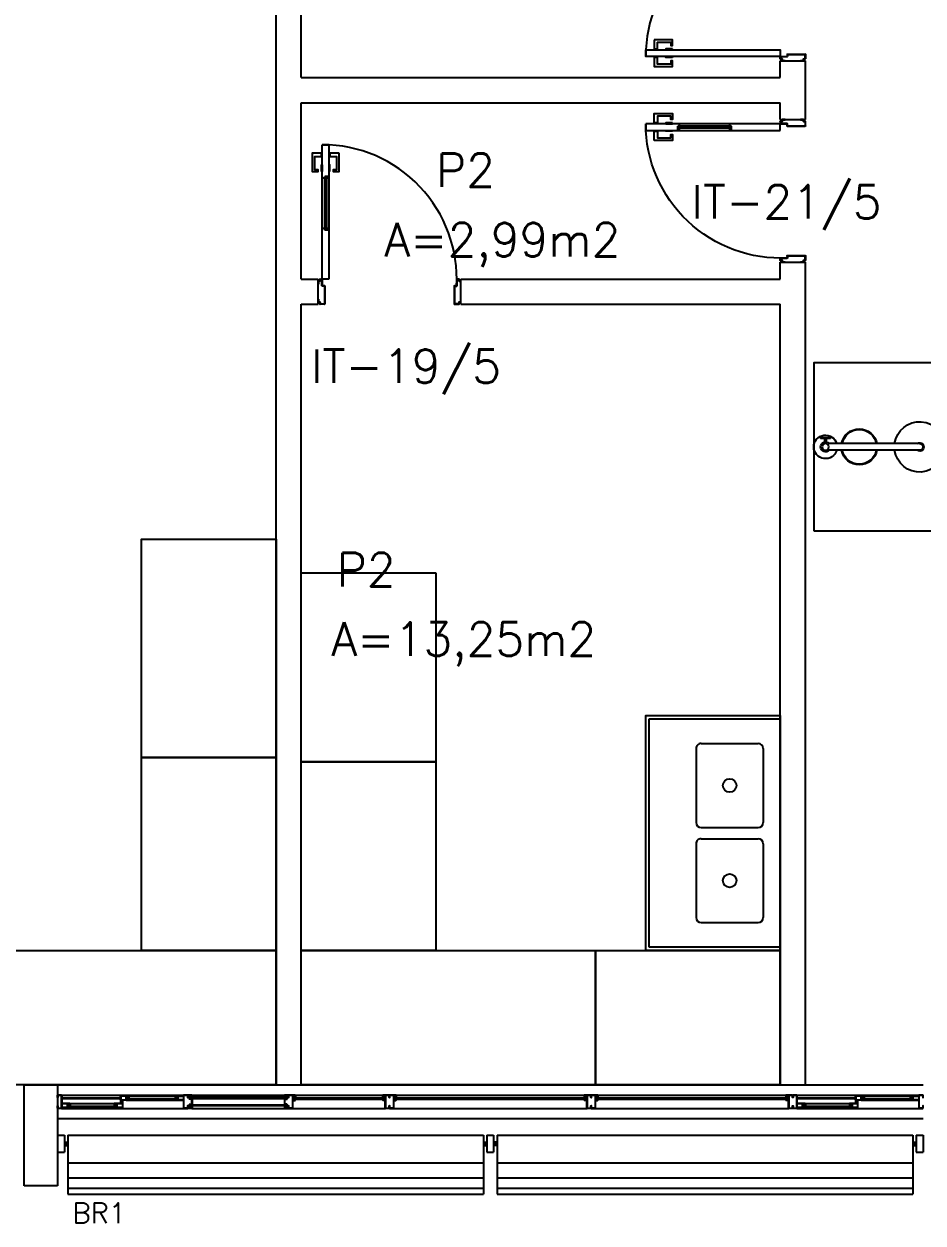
# Model space of a CAD drawing. Header units: millimetres. Extents: x 2128 to 2646, y 1972 to 2207.
# Drawn here: x 2275.26 to 2280.61, y 2126.69 to 2133.83 of the extents above; entities that cross this region are included whole.
import ezdxf

# ---------------------------------------------------------------- set-up
doc = ezdxf.new("R2010")
doc.units = ezdxf.units.MM
doc.linetypes.add('DASHED2', pattern=[0.375, 0.25, -0.125])
for name, color, linetype in [('A-WC', 2, 'Continuous'), ('AR-ALV', 2, 'Continuous'), ('AR-BANCADAS', 1, 'Continuous'), ('AR-BRISES', 1, 'Continuous'), ('AR-CHUVEIRO', 1, 'Continuous'), ('AR-ESQ', 1, 'Continuous'), ('AR-ESTC', 3, 'Continuous'), ('AR-LAY-OUT-EQUIPAMENTOS', 1, 'Continuous'), ('AR-PEITORIL', 1, 'Continuous'), ('AR-PORTA', 1, 'Continuous'), ('BC- VISTA', 1, 'Continuous'), ('BC-CUBA', 1, 'Continuous'), ('BR-LINHAS', 1, 'Continuous'), ('BR-MONTANTE', 242, 'Continuous'), ('BR-PAINEL', 1, 'Continuous'), ('BR-SUPORTE', 1, 'Continuous'), ('BR-TEXTO', 2, 'Continuous'), ('COZ1', 1, 'Continuous'), ('DT-ESQ-BAGUETE-C', 1, 'Continuous'), ('DT-ESQ-BAGUETE-V', 1, 'Continuous'), ('DT-ESQ-CHAPA DOBRADA-V', 1, 'Continuous'), ('DT-ESQ-MARCO-V', 1, 'Continuous'), ('DT-ESQ-PERFIL CADEIRA-C', 2, 'Continuous'), ('DT-ESQ-PERFIL CADEIRA-V', 2, 'Continuous'), ('DT-ESQ-PERFIL U SIMPLES-C', 2, 'Continuous'), ('DT-ESQ-PERFIL U-C', 2, 'Continuous'), ('DT-ESQ-PERFIL U-V', 1, 'Continuous'), ('DT-ESQ-VIDRO-C', 2, 'Continuous'), ('DT-ESQ-VIDRO-V', 71, 'Continuous'), ('DT-TXTMOD', 1, 'Continuous'), ('ENDEREÇO', 2, 'Continuous'), ('maçaneta', 1, 'Continuous'), ('mov', 1, 'Continuous'), ('PM-PERFIL U-C', 2, 'Continuous'), ('PM-VIDRO', 2, 'Continuous'), ('pm1', 2, 'Continuous'), ('pm2', 2, 'Continuous'), ('TEXTO', 2, 'Continuous'), ('Área', 2, 'Continuous')]:
    doc.layers.add(name, color=color, linetype=linetype)
doc.styles.add('S10', font='simplex.shx', dxfattribs={"height": 0.1})
doc.styles.add('S12', font='simplex.shx', dxfattribs={"width": 1.1, "height": 0.12})
doc.styles.add('UNB-100', font='simplex.shx', dxfattribs={"height": 0.2})
doc.styles.add('UNB1-100', font='simplex.shx', dxfattribs={"height": 0.2})

# ---------------------------------------------------------------- blocks, each defined once
blk = doc.blocks.new('BOX')
at = {"color": 1}
for p, q in [((-0.057, -0.1399), (-0.057, -0.1999)), ((-0.053, -0.1399), (-0.053, -0.1999)), ((-0.03, -0.1649), (-0.053, -0.1649)), ((-0.03, -0.1749), (-0.053, -0.1749)), ((-0.02, -0.7299), (-0.02, -0.1922)), ((0.02, -0.7299), (0.02, -0.1922))]:
    blk.add_line(p, q, dxfattribs=at)
blk.add_circle((0, -0.1699), 0.02, dxfattribs=at)
for centre, radius, start, end in [((0, -0.1699), 0.0699, 286.63481, 253.36519), ((-0.055, -0.1399), 0.002, 0, 180), ((0, -0.1699), 0.03, 311.81031, 228.18969), ((-0.055, -0.1999), 0.002, 180, 0), ((0, -0.3708), 0.1072, 100.75318, 259.24682), ((0, -0.3708), 0.1032, 100.75318, 259.24682), ((0, -0.3708), 0.1032, 280.75318, 79.24682), ((0, -0.3708), 0.1072, 280.75318, 79.24682), ((0, -0.7299), 0.15, 97.66226, 82.33774), ((0, -0.7299), 0.025, 143.1301, 36.8699), ((0, -0.7299), 0.02, 180, 0)]:
    blk.add_arc(centre, radius, start, end, dxfattribs=at)
blk = doc.blocks.new('chuvemerg-p')
at = {"layer": 'A-WC', "xscale": 4.000000000000012, "yscale": 4.000000000000012, "zscale": 4.000000000000012, "rotation": 315.0000000000003}
blk.add_blockref('BOX', (0, 0), dxfattribs=at)
blk = doc.blocks.new('chuveiro-emerg')
at = {"layer": 'AR-LAY-OUT-EQUIPAMENTOS'}
blk.add_lwpolyline([(0, 0.5), (1, 0.5), (1, -0.5), (0, -0.5)], close=True, dxfattribs=at)
at = {"layer": 'AR-LAY-OUT-EQUIPAMENTOS', "xscale": 0.250000000000002, "yscale": 0.250000000000002, "zscale": 0.250000000000002, "rotation": 135}
blk.add_blockref('chuvemerg-p', (-0.1, 0), dxfattribs=at)
blk = doc.blocks.new('EF17-P')
at = {"layer": 'DT-ESQ-BAGUETE-C', "ltscale": 0.1}
for points in [[(0.4225, -0.08), (0.409, -0.08), (0.409, -0.0785), (0.422, -0.0785, 0.414214), (0.4225, -0.078), (0.4225, -0.067, 0.414214), (0.422, -0.0665), (0.409, -0.0665), (0.409, -0.065), (0.4225, -0.065, -0.414214), (0.424, -0.0665), (0.424, -0.0785, -0.414214)], [(0.7015, -0.08), (0.715, -0.08), (0.715, -0.0785), (0.702, -0.0785, -0.414214), (0.7015, -0.078), (0.7015, -0.067, -0.414214), (0.702, -0.0665), (0.715, -0.0665), (0.715, -0.065), (0.7015, -0.065, 0.414214), (0.7, -0.0665), (0.7, -0.0785, 0.414214)], [(1.414, -0.075), (1.4005, -0.075), (1.4005, -0.0735), (1.414, -0.0735), (1.414, -0.0615), (1.4005, -0.0615), (1.4005, -0.06), (1.414, -0.06, -0.414214), (1.4155, -0.0615), (1.4155, -0.0735, -0.414214)], [(1.936, -0.075), (1.9495, -0.075), (1.9495, -0.0735), (1.936, -0.0735), (1.936, -0.0615), (1.9495, -0.0615), (1.9495, -0.06), (1.936, -0.06, 0.414214), (1.9345, -0.0615), (1.9345, -0.0735, 0.414214)], [(2.014, -0.075), (2.0005, -0.075), (2.0005, -0.0735), (2.014, -0.0735), (2.014, -0.0615), (2.0005, -0.0615), (2.0005, -0.06), (2.014, -0.06, -0.414214), (2.0155, -0.0615), (2.0155, -0.0735, -0.414214)], [(3.136, -0.075), (3.1495, -0.075), (3.1495, -0.0735), (3.136, -0.0735), (3.136, -0.0615), (3.1495, -0.0615), (3.1495, -0.06), (3.136, -0.06, 0.414214), (3.1345, -0.0615), (3.1345, -0.0735, 0.414214)], [(3.214, -0.075), (3.2005, -0.075), (3.2005, -0.0735), (3.214, -0.0735), (3.214, -0.0615), (3.2005, -0.0615), (3.2005, -0.06), (3.214, -0.06, -0.414214), (3.2155, -0.0615), (3.2155, -0.0735, -0.414214)], [(4.336, -0.075), (4.3495, -0.075), (4.3495, -0.0735), (4.336, -0.0735), (4.336, -0.0615), (4.3495, -0.0615), (4.3495, -0.06), (4.336, -0.06, 0.414214), (4.3345, -0.0615), (4.3345, -0.0735, 0.414214)], [(4.7975, -0.08), (4.784, -0.08), (4.784, -0.0785), (4.797, -0.0785, 0.414214), (4.7975, -0.078), (4.7975, -0.067, 0.414214), (4.797, -0.0665), (4.784, -0.0665), (4.784, -0.065), (4.7975, -0.065, -0.414214), (4.799, -0.0665), (4.799, -0.0785, -0.414214)], [(5.0765, -0.08), (5.09, -0.08), (5.09, -0.0785), (5.077, -0.0785, -0.414214), (5.0765, -0.078), (5.0765, -0.067, -0.414214), (5.077, -0.0665), (5.09, -0.0665), (5.09, -0.065), (5.0765, -0.065, 0.414214), (5.075, -0.0665), (5.075, -0.0785, 0.414214)], [(0.0735, -0.125), (0.06, -0.125), (0.06, -0.1235), (0.073, -0.1235, 0.414214), (0.0735, -0.123), (0.0735, -0.112, 0.414214), (0.073, -0.1115), (0.06, -0.1115), (0.06, -0.11), (0.0735, -0.11, -0.414214), (0.075, -0.1115), (0.075, -0.1235, -0.414214)], [(0.339, -0.125), (0.3525, -0.125), (0.3525, -0.1235), (0.3395, -0.1235, -0.414214), (0.339, -0.123), (0.339, -0.112, -0.414214), (0.3395, -0.1115), (0.3525, -0.1115), (0.3525, -0.11), (0.339, -0.11, 0.414214), (0.3375, -0.1115), (0.3375, -0.1235, 0.414214)], [(4.4485, -0.125), (4.435, -0.125), (4.435, -0.1235), (4.448, -0.1235, 0.414214), (4.4485, -0.123), (4.4485, -0.112, 0.414214), (4.448, -0.1115), (4.435, -0.1115), (4.435, -0.11), (4.4485, -0.11, -0.414214), (4.45, -0.1115), (4.45, -0.1235, -0.414214)], [(4.714, -0.125), (4.7275, -0.125), (4.7275, -0.1235), (4.7145, -0.1235, -0.414214), (4.714, -0.123), (4.714, -0.112, -0.414214), (4.7145, -0.1115), (4.7275, -0.1115), (4.7275, -0.11), (4.714, -0.11, 0.414214), (4.7125, -0.1115), (4.7125, -0.1235, 0.414214)]]:
    blk.add_lwpolyline(points, format="xyb", close=True, dxfattribs=at)
at = {"layer": 'DT-ESQ-BAGUETE-V', "ltscale": 0.1}
for p, q in [((0.4225, -0.065), (0.7015, -0.065)), ((4.7975, -0.065), (5.0765, -0.065)), ((0.0735, -0.11), (0.339, -0.11)), ((4.4485, -0.11), (4.714, -0.11))]:
    blk.add_line(p, q, dxfattribs=at)
at = {"layer": 'DT-ESQ-CHAPA DOBRADA-V', "ltscale": 0.1}
for p, q in [((0.025, -0.077), (0.374, -0.077)), ((0.025, -0.08), (0.374, -0.08)), ((4.4, -0.077), (4.749, -0.077)), ((4.4, -0.08), (4.749, -0.08))]:
    blk.add_line(p, q, dxfattribs=at)
at = {"layer": 'DT-ESQ-MARCO-V', "ltscale": 0.1}
for p, q in [((0.7985, -0.06), (1.3515, -0.06)), ((1.3985, -0.06), (1.9515, -0.06)), ((1.9985, -0.06), (3.1515, -0.06)), ((3.1985, -0.06), (4.3515, -0.06)), ((0.7985, -0.14), (1.3515, -0.14)), ((1.3985, -0.14), (1.9515, -0.14)), ((1.9985, -0.14), (3.1515, -0.14)), ((3.1985, -0.14), (4.3515, -0.14))]:
    blk.add_line(p, q, dxfattribs=at)
at = {"layer": 'DT-ESQ-PERFIL CADEIRA-C', "ltscale": 0.1}
for p, q in [((0.025, -0.1335), (0.0735, -0.1335)), ((0.3855, -0.1335), (0.339, -0.1335)), ((0.376, -0.0885), (0.4225, -0.0885)), ((0.75, -0.0885), (0.7015, -0.0885)), ((4.4, -0.1335), (4.4485, -0.1335)), ((4.7605, -0.1335), (4.714, -0.1335)), ((4.751, -0.0885), (4.7975, -0.0885)), ((5.125, -0.0885), (5.0765, -0.0885))]:
    blk.add_line(p, q, dxfattribs=at)
for points in [[(0.4225, -0.087, -1), (0.4225, -0.09), (0.376, -0.09, -0.414214), (0.374, -0.088), (0.374, -0.067, -0.414214), (0.376, -0.065), (0.4075, -0.065, -0.414214), (0.409, -0.0665), (0.409, -0.087)], [(0.409, -0.0885, -0.198913), (0.4079, -0.0881, -0.198913), (0.4075, -0.087), (0.4075, -0.067, 0.414214), (0.407, -0.0665), (0.376, -0.0665, 0.414214), (0.3755, -0.067), (0.3755, -0.088, 0.414214), (0.376, -0.0885)], [(0.7015, -0.09), (0.75, -0.09), (0.75, -0.0885), (0.715, -0.0885, 0.198912), (0.7161, -0.0881, 0.198913), (0.7165, -0.087), (0.7165, -0.067, -0.414214), (0.717, -0.0665), (0.75, -0.0665), (0.75, -0.065), (0.7165, -0.065, 0.414214), (0.715, -0.0665), (0.715, -0.0785), (0.715, -0.08), (0.715, -0.087), (0.7015, -0.087, 1)], [(4.7975, -0.087, -1), (4.7975, -0.09), (4.751, -0.09, -0.414214), (4.749, -0.088), (4.749, -0.067, -0.414214), (4.751, -0.065), (4.7825, -0.065, -0.414214), (4.784, -0.0665), (4.784, -0.087)], [(4.784, -0.0885, -0.198913), (4.7829, -0.0881, -0.198913), (4.7825, -0.087), (4.7825, -0.067, 0.414214), (4.782, -0.0665), (4.751, -0.0665, 0.414214), (4.7505, -0.067), (4.7505, -0.088, 0.414214), (4.751, -0.0885)], [(5.0765, -0.09), (5.125, -0.09), (5.125, -0.0885), (5.09, -0.0885, 0.198912), (5.0911, -0.0881, 0.198913), (5.0915, -0.087), (5.0915, -0.067, -0.414214), (5.092, -0.0665), (5.125, -0.0665), (5.125, -0.065), (5.0915, -0.065, 0.414214), (5.09, -0.0665), (5.09, -0.0785), (5.09, -0.08), (5.09, -0.087), (5.0765, -0.087, 1)], [(0.0735, -0.135), (0.025, -0.135), (0.025, -0.1335), (0.06, -0.1335, -0.198912), (0.0589, -0.1331, -0.198913), (0.0585, -0.132), (0.0585, -0.112, 0.414214), (0.058, -0.1115), (0.025, -0.1115), (0.025, -0.11), (0.0585, -0.11, -0.414214), (0.06, -0.1115), (0.06, -0.1235), (0.06, -0.125), (0.06, -0.132), (0.0735, -0.132, -1)], [(0.339, -0.132, 1), (0.339, -0.135), (0.3855, -0.135, 0.414214), (0.3875, -0.133), (0.3875, -0.112, 0.414214), (0.3855, -0.11), (0.354, -0.11, 0.414214), (0.3525, -0.1115), (0.3525, -0.132)], [(0.3525, -0.1335, 0.198913), (0.3536, -0.1331, 0.198913), (0.354, -0.132), (0.354, -0.112, -0.414214), (0.3545, -0.1115), (0.3855, -0.1115, -0.414214), (0.386, -0.112), (0.386, -0.133, -0.414214), (0.3855, -0.1335)], [(4.4485, -0.135), (4.4, -0.135), (4.4, -0.1335), (4.435, -0.1335, -0.198912), (4.4339, -0.1331, -0.198913), (4.4335, -0.132), (4.4335, -0.112, 0.414214), (4.433, -0.1115), (4.4, -0.1115), (4.4, -0.11), (4.4335, -0.11, -0.414214), (4.435, -0.1115), (4.435, -0.1235), (4.435, -0.125), (4.435, -0.132), (4.4485, -0.132, -1)], [(4.714, -0.132, 1), (4.714, -0.135), (4.7605, -0.135, 0.414214), (4.7625, -0.133), (4.7625, -0.112, 0.414214), (4.7605, -0.11), (4.729, -0.11, 0.414214), (4.7275, -0.1115), (4.7275, -0.132)], [(4.7275, -0.1335, 0.198913), (4.7286, -0.1331, 0.198913), (4.729, -0.132), (4.729, -0.112, -0.414214), (4.7295, -0.1115), (4.7605, -0.1115, -0.414214), (4.761, -0.112), (4.761, -0.133, -0.414214), (4.7605, -0.1335)]]:
    blk.add_lwpolyline(points, format="xyb", close=True, dxfattribs=at)
at = {"layer": 'DT-ESQ-PERFIL CADEIRA-V', "ltscale": 0.1}
for p, q in [((0.0735, -0.135), (0.339, -0.135)), ((0.4075, -0.09), (0.7015, -0.09)), ((4.4485, -0.135), (4.714, -0.135)), ((4.7825, -0.09), (5.0765, -0.09))]:
    blk.add_line(p, q, dxfattribs=at)
at = {"layer": 'DT-ESQ-PERFIL U SIMPLES-C', "ltscale": 0.1}
for points in [[(0.376, -0.102), (0.384, -0.102), (0.384, -0.1005), (0.376, -0.1005, -0.414214), (0.3755, -0.1), (0.3755, -0.092, -0.414214), (0.376, -0.0915), (0.384, -0.0915), (0.384, -0.09), (0.376, -0.09, 0.414214), (0.374, -0.092), (0.374, -0.1, 0.414214)], [(0.3855, -0.098), (0.3775, -0.098), (0.3775, -0.0995), (0.3855, -0.0995, -0.414214), (0.386, -0.1), (0.386, -0.108, -0.414214), (0.3855, -0.1085), (0.3775, -0.1085), (0.3775, -0.11), (0.3855, -0.11, 0.414214), (0.3875, -0.108), (0.3875, -0.1, 0.414214)], [(4.751, -0.102), (4.759, -0.102), (4.759, -0.1005), (4.751, -0.1005, -0.414214), (4.7505, -0.1), (4.7505, -0.092, -0.414214), (4.751, -0.0915), (4.759, -0.0915), (4.759, -0.09), (4.751, -0.09, 0.414214), (4.749, -0.092), (4.749, -0.1, 0.414214)], [(4.7605, -0.098), (4.7525, -0.098), (4.7525, -0.0995), (4.7605, -0.0995, -0.414214), (4.761, -0.1), (4.761, -0.108, -0.414214), (4.7605, -0.1085), (4.7525, -0.1085), (4.7525, -0.11), (4.7605, -0.11, 0.414214), (4.7625, -0.108), (4.7625, -0.1, 0.414214)]]:
    blk.add_lwpolyline(points, format="xyb", close=True, dxfattribs=at)
at = {"layer": 'DT-ESQ-PERFIL U-C', "ltscale": 0.1}
for points in [[(0, -0.0615, -0.414214), (0.0015, -0.06), (0.0235, -0.06, -0.414214), (0.025, -0.0615), (0.025, -0.1385, -0.414214), (0.0235, -0.14), (0.0015, -0.14, -0.414214), (0, -0.1385), (0, -0.125), (0.0015, -0.125), (0.0015, -0.138, 0.414214), (0.002, -0.1385), (0.023, -0.1385, 0.414214), (0.0235, -0.138), (0.0235, -0.062, 0.414214), (0.023, -0.0615), (0.002, -0.0615, 0.414214), (0.0015, -0.062), (0.0015, -0.075), (0, -0.075)], [(0.775, -0.0615, 0.414214), (0.7735, -0.06), (0.7515, -0.06, 0.414214), (0.75, -0.0615), (0.75, -0.1385, 0.414214), (0.7515, -0.14), (0.7735, -0.14, 0.414214), (0.775, -0.1385), (0.775, -0.125), (0.7735, -0.125), (0.7735, -0.138, -0.414214), (0.773, -0.1385), (0.752, -0.1385, -0.414214), (0.7515, -0.138), (0.7515, -0.062, -0.414214), (0.752, -0.0615), (0.773, -0.0615, -0.414214), (0.7735, -0.062), (0.7735, -0.075), (0.775, -0.075)], [(0.8, -0.1285), (0.8, -0.1385, -0.414214), (0.7985, -0.14), (0.7765, -0.14, -0.414214), (0.775, -0.1385), (0.775, -0.125), (0.7765, -0.125), (0.7765, -0.138, 0.414214), (0.777, -0.1385), (0.798, -0.1385, 0.414214), (0.7985, -0.138), (0.7985, -0.1285), (0.7855, -0.1285, -0.414214), (0.784, -0.127), (0.784, -0.117, -0.414214), (0.7855, -0.1155), (0.7985, -0.1155), (0.7985, -0.0845), (0.7855, -0.0845, -0.414214), (0.784, -0.083), (0.784, -0.073, -0.414214), (0.7855, -0.0715), (0.7985, -0.0715), (0.7985, -0.062, 0.414214), (0.798, -0.0615), (0.777, -0.0615, 0.414214), (0.7765, -0.062), (0.7765, -0.075), (0.775, -0.075), (0.775, -0.0615, -0.414214), (0.7765, -0.06), (0.7985, -0.06, -0.414214), (0.8, -0.0615), (0.8, -0.0715, -0.414214), (0.7985, -0.073), (0.7855, -0.073), (0.7855, -0.083), (0.7985, -0.083), (0.7985, -0.083, -0.414214), (0.8, -0.0845), (0.8, -0.1155, -0.414214), (0.7985, -0.117), (0.7985, -0.117), (0.7855, -0.117), (0.7855, -0.127), (0.7985, -0.127, -0.414214)], [(1.35, -0.1285), (1.35, -0.1385, 0.414214), (1.3515, -0.14), (1.3735, -0.14, 0.414214), (1.375, -0.1385), (1.375, -0.125), (1.3735, -0.125), (1.3735, -0.138, -0.414214), (1.373, -0.1385), (1.352, -0.1385, -0.414214), (1.3515, -0.138), (1.3515, -0.1285), (1.3645, -0.1285, 0.414214), (1.366, -0.127), (1.366, -0.117, 0.414214), (1.3645, -0.1155), (1.3515, -0.1155), (1.3515, -0.0845), (1.3645, -0.0845, 0.414214), (1.366, -0.083), (1.366, -0.073, 0.414214), (1.3645, -0.0715), (1.3515, -0.0715), (1.3515, -0.062, -0.414214), (1.352, -0.0615), (1.373, -0.0615, -0.414214), (1.3735, -0.062), (1.3735, -0.075), (1.375, -0.075), (1.375, -0.0615, 0.414214), (1.3735, -0.06), (1.3515, -0.06, 0.414214), (1.35, -0.0615), (1.35, -0.0715, 0.414214), (1.3515, -0.073), (1.3645, -0.073), (1.3645, -0.083), (1.3515, -0.083), (1.3515, -0.083, 0.414214), (1.35, -0.0845), (1.35, -0.1155, 0.414214), (1.3515, -0.117), (1.3515, -0.117), (1.3645, -0.117), (1.3645, -0.127), (1.3515, -0.127, 0.414214)], [(4.375, -0.0615, -0.414214), (4.3765, -0.06), (4.3985, -0.06, -0.414214), (4.4, -0.0615), (4.4, -0.1385, -0.414214), (4.3985, -0.14), (4.3765, -0.14, -0.414214), (4.375, -0.1385), (4.375, -0.125), (4.3765, -0.125), (4.3765, -0.138, 0.414214), (4.377, -0.1385), (4.398, -0.1385, 0.414214), (4.3985, -0.138), (4.3985, -0.062, 0.414214), (4.398, -0.0615), (4.377, -0.0615, 0.414214), (4.3765, -0.062), (4.3765, -0.075), (4.375, -0.075)], [(5.15, -0.0615, 0.414214), (5.1485, -0.06), (5.1265, -0.06, 0.414214), (5.125, -0.0615), (5.125, -0.1385, 0.414214), (5.1265, -0.14), (5.1485, -0.14, 0.414214), (5.15, -0.1385), (5.15, -0.125), (5.1485, -0.125), (5.1485, -0.138, -0.414214), (5.148, -0.1385), (5.127, -0.1385, -0.414214), (5.1265, -0.138), (5.1265, -0.062, -0.414214), (5.127, -0.0615), (5.148, -0.0615, -0.414214), (5.1485, -0.062), (5.1485, -0.075), (5.15, -0.075)]]:
    blk.add_lwpolyline(points, format="xyb", close=True, dxfattribs=at)
for points in [[(1.4, -0.0905), (1.4, -0.0905, 0.414214), (1.3985, -0.092), (1.3985, -0.1385), (1.3765, -0.1385), (1.3765, -0.125), (1.375, -0.125), (1.375, -0.1385, 0.414214), (1.3765, -0.14), (1.3985, -0.14, 0.414214), (1.4, -0.1385), (1.4, -0.092), (1.4135, -0.092, 1), (1.4135, -0.089), (1.4, -0.089), (1.4, -0.0615, 0.414214), (1.3985, -0.06), (1.3765, -0.06, 0.414214), (1.375, -0.0615), (1.375, -0.075), (1.3765, -0.075), (1.3765, -0.0615), (1.3985, -0.0615), (1.3985, -0.089, 0.414214), (1.4, -0.0905), (1.4135, -0.0905)], [(1.95, -0.0905), (1.95, -0.0905, -0.414214), (1.9515, -0.092), (1.9515, -0.1385), (1.9735, -0.1385), (1.9735, -0.125), (1.975, -0.125), (1.975, -0.1385, -0.414214), (1.9735, -0.14), (1.9515, -0.14, -0.414214), (1.95, -0.1385), (1.95, -0.092), (1.9365, -0.092, -1), (1.9365, -0.089), (1.95, -0.089), (1.95, -0.0615, -0.414214), (1.9515, -0.06), (1.9735, -0.06, -0.414214), (1.975, -0.0615), (1.975, -0.075), (1.9735, -0.075), (1.9735, -0.0615), (1.9515, -0.0615), (1.9515, -0.089, -0.414214), (1.95, -0.0905), (1.9365, -0.0905)], [(2, -0.0905), (2, -0.0905, 0.414214), (1.9985, -0.092), (1.9985, -0.1385), (1.9765, -0.1385), (1.9765, -0.125), (1.975, -0.125), (1.975, -0.1385, 0.414214), (1.9765, -0.14), (1.9985, -0.14, 0.414214), (2, -0.1385), (2, -0.092), (2.0135, -0.092, 1), (2.0135, -0.089), (2, -0.089), (2, -0.0615, 0.414214), (1.9985, -0.06), (1.9765, -0.06, 0.414214), (1.975, -0.0615), (1.975, -0.075), (1.9765, -0.075), (1.9765, -0.0615), (1.9985, -0.0615), (1.9985, -0.089, 0.414214), (2, -0.0905), (2.0135, -0.0905)], [(3.15, -0.0905), (3.15, -0.0905, -0.414214), (3.1515, -0.092), (3.1515, -0.1385), (3.1735, -0.1385), (3.1735, -0.125), (3.175, -0.125), (3.175, -0.1385, -0.414214), (3.1735, -0.14), (3.1515, -0.14, -0.414214), (3.15, -0.1385), (3.15, -0.092), (3.1365, -0.092, -1), (3.1365, -0.089), (3.15, -0.089), (3.15, -0.0615, -0.414214), (3.1515, -0.06), (3.1735, -0.06, -0.414214), (3.175, -0.0615), (3.175, -0.075), (3.1735, -0.075), (3.1735, -0.0615), (3.1515, -0.0615), (3.1515, -0.089, -0.414214), (3.15, -0.0905), (3.1365, -0.0905)], [(3.2, -0.0905), (3.2, -0.0905, 0.414214), (3.1985, -0.092), (3.1985, -0.1385), (3.1765, -0.1385), (3.1765, -0.125), (3.175, -0.125), (3.175, -0.1385, 0.414214), (3.1765, -0.14), (3.1985, -0.14, 0.414214), (3.2, -0.1385), (3.2, -0.092), (3.2135, -0.092, 1), (3.2135, -0.089), (3.2, -0.089), (3.2, -0.0615, 0.414214), (3.1985, -0.06), (3.1765, -0.06, 0.414214), (3.175, -0.0615), (3.175, -0.075), (3.1765, -0.075), (3.1765, -0.0615), (3.1985, -0.0615), (3.1985, -0.089, 0.414214), (3.2, -0.0905), (3.2135, -0.0905)], [(4.35, -0.0905), (4.35, -0.0905, -0.414214), (4.3515, -0.092), (4.3515, -0.1385), (4.3735, -0.1385), (4.3735, -0.125), (4.375, -0.125), (4.375, -0.1385, -0.414214), (4.3735, -0.14), (4.3515, -0.14, -0.414214), (4.35, -0.1385), (4.35, -0.092), (4.3365, -0.092, -1), (4.3365, -0.089), (4.35, -0.089), (4.35, -0.0615, -0.414214), (4.3515, -0.06), (4.3735, -0.06, -0.414214), (4.375, -0.0615), (4.375, -0.075), (4.3735, -0.075), (4.3735, -0.0615), (4.3515, -0.0615), (4.3515, -0.089, -0.414214), (4.35, -0.0905), (4.3365, -0.0905)]]:
    blk.add_lwpolyline(points, format="xyb", dxfattribs=at)
at = {"layer": 'DT-ESQ-PERFIL U-V', "ltscale": 0.1}
for p, q in [((0.0235, -0.06), (0.7515, -0.06)), ((4.3985, -0.06), (5.1265, -0.06)), ((0.0235, -0.14), (0.7515, -0.14)), ((4.3985, -0.14), (5.1265, -0.14))]:
    blk.add_line(p, q, dxfattribs=at)
at = {"layer": 'DT-ESQ-VIDRO-C', "ltscale": 0.1}
for points in [[(0.063, -0.13), (0.063, -0.127), (0.3495, -0.127), (0.3495, -0.13)], [(0.7125, -0.085), (0.7125, -0.082), (0.4115, -0.082), (0.4115, -0.085)], [(1.3625, -0.081), (1.3625, -0.075), (0.7875, -0.075), (0.7875, -0.081)], [(1.402, -0.087), (1.402, -0.077), (1.948, -0.077), (1.948, -0.087)], [(2.002, -0.087), (2.002, -0.077), (3.148, -0.077), (3.148, -0.087)], [(3.202, -0.087), (3.202, -0.077), (4.348, -0.077), (4.348, -0.087)], [(4.438, -0.13), (4.438, -0.127), (4.7245, -0.127), (4.7245, -0.13)], [(5.0875, -0.085), (5.0875, -0.082), (4.7865, -0.082), (4.7865, -0.085)]]:
    blk.add_lwpolyline(points, close=True, dxfattribs=at)
at = {"layer": 'DT-ESQ-VIDRO-V', "ltscale": 0.1}
blk.add_lwpolyline([(1.3625, -0.119), (1.3625, -0.125), (0.7875, -0.125), (0.7875, -0.119)], close=True, dxfattribs=at)
at = {"layer": 'DT-TXTMOD', "ltscale": 0.1, "style": 'S10', "flags": 3}
for tag, p in [('M01', (0.025, -0.28)), ('M02', (0.3253, -0.28)), ('M03', (0.627, -0.28)), ('M04', (0.9288, -0.28)), ('M05', (1.2306, -0.28)), ('M06', (1.5323, -0.28)), ('M07', (1.8341, -0.28)), ('M08', (2.1359, -0.28)), ('M09', (2.4376, -0.28)), ('M10', (2.7394, -0.28)), ('M11', (3.0412, -0.28)), ('M12', (3.3429, -0.28)), ('M13', (3.6447, -0.28)), ('M14', (3.9464, -0.28)), ('M15', (4.2482, -0.28)), ('M16', (4.55, -0.28)), ('M17', (4.8517, -0.28))]:
    blk.add_attdef(tag, p, '', height=0.1, dxfattribs=at)
blk = doc.blocks.new('BR-MODULO1')
at = {"layer": 'BR-LINHAS'}
for p, q in [((0.06, -0.2648), (2.535, -0.2648)), ((2.615, -0.2648), (5.09, -0.2648)), ((0.06, -0.3524), (2.535, -0.3524)), ((2.615, -0.3524), (5.09, -0.3524)), ((0.06, -0.4147), (2.535, -0.4147)), ((2.615, -0.4147), (5.09, -0.4147))]:
    blk.add_line(p, q, dxfattribs=at)
at = {"layer": 'BR-MONTANTE'}
for p, q in [((0, -0.1), (0, -0.2)), ((0, -0.1), (0.04, -0.1)), ((0.04, -0.1), (0.04, -0.2)), ((2.5547, -0.1), (2.5947, -0.1)), ((2.5547, -0.1), (2.5547, -0.2)), ((2.5947, -0.1), (2.5947, -0.2)), ((5.11, -0.1), (5.11, -0.2)), ((5.11, -0.1), (5.15, -0.1)), ((5.15, -0.1), (5.15, -0.2)), ((0, -0.2), (0.04, -0.2)), ((2.5547, -0.2), (2.5947, -0.2)), ((5.11, -0.2), (5.15, -0.2))]:
    blk.add_line(p, q, dxfattribs=at)
at = {"layer": 'BR-PAINEL'}
for p, q in [((0.06, -0.1), (2.535, -0.1)), ((0.06, -0.1), (0.06, -0.45)), ((2.535, -0.1), (2.535, -0.45)), ((2.615, -0.1), (2.615, -0.45)), ((2.615, -0.1), (5.09, -0.1)), ((5.09, -0.1), (5.09, -0.45)), ((0.06, -0.45), (2.535, -0.45)), ((2.615, -0.45), (5.09, -0.45))]:
    blk.add_line(p, q, dxfattribs=at)
at = {"layer": 'BR-SUPORTE'}
for p, q in [((0.04, -0.14), (0.06, -0.14)), ((0.05, -0.14), (0.05, -0.16)), ((2.5347, -0.14), (2.5547, -0.14)), ((2.5447, -0.14), (2.5447, -0.16)), ((2.6147, -0.14), (2.5947, -0.14)), ((2.6047, -0.14), (2.6047, -0.16)), ((5.09, -0.14), (5.11, -0.14)), ((5.1, -0.14), (5.1, -0.16)), ((0.04, -0.16), (0.06, -0.16)), ((2.5347, -0.16), (2.5547, -0.16)), ((2.6147, -0.16), (2.5947, -0.16)), ((5.09, -0.16), (5.11, -0.16))]:
    blk.add_line(p, q, dxfattribs=at)
blk = doc.blocks.new('PM3')
at = {"layer": 'maçaneta'}
for points in [[(0.02, 0.825), (-0.035, 0.825), (-0.035, 0.715), (0, 0.715), (0, 0.725), (-0.02, 0.725), (-0.02, 0.8035, -0.414214), (-0.0185, 0.805), (0.02, 0.805)], [(0.125, 0.825), (0.07, 0.825), (0.07, 0.805), (0.1085, 0.805, -0.414214), (0.11, 0.8035), (0.11, 0.725), (0.09, 0.725), (0.09, 0.715), (0.125, 0.715)]]:
    blk.add_lwpolyline(points, format="xyb", close=True, dxfattribs=at)
for points in [[(0.02, 0.715), (0.02, 0.755), (0.025, 0.755), (0.025, 0.715)], [(0.07, 0.715), (0.07, 0.755), (0.065, 0.755), (0.065, 0.715)]]:
    blk.add_lwpolyline(points, close=True, dxfattribs=at)
at = {"layer": 'mov'}
blk.add_arc((0.025, 0.075), 0.8, 0, 90, dxfattribs=at)
at = {"layer": 'PM-PERFIL U-C'}
for p, q in [((0.01, 0.065), (0.01, 0.0735)), ((0.0115, 0.075), (0.0235, 0.075)), ((0.012, 0.073), (0.012, 0.0645)), ((0.023, 0.073), (0.012, 0.073)), ((0.023, 0.0335), (0.023, 0.073)), ((0.025, 0.0735), (0.025, 0.034)), ((0.825, 0.0735), (0.825, 0.034)), ((0.8385, 0.075), (0.8265, 0.075)), ((0.827, 0.073), (0.838, 0.073)), ((0.827, 0.0335), (0.827, 0.073)), ((0.838, 0.073), (0.838, 0.0645)), ((0.84, 0.065), (0.84, 0.0735)), ((0, 0.045), (0, 0.0635)), ((0.002, 0.045), (0, 0.045)), ((0.0015, 0.065), (0.01, 0.065)), ((0.002, 0.063), (0.002, 0.045)), ((0.0105, 0.063), (0.002, 0.063)), ((0.038, 0.032), (0.0245, 0.032)), ((0.0385, 0.034), (0.025, 0.034)), ((0.038, 0.032), (0.038, -0.073)), ((0.04, 0.0325), (0.04, -0.0735)), ((0.81, 0.0325), (0.81, -0.0735)), ((0.8115, 0.034), (0.825, 0.034)), ((0.812, 0.032), (0.8255, 0.032)), ((0.812, 0.032), (0.812, -0.073)), ((0.8395, 0.063), (0.848, 0.063)), ((0.8485, 0.065), (0.84, 0.065)), ((0.848, 0.063), (0.848, 0.045)), ((0.848, 0.045), (0.85, 0.045)), ((0.85, 0.045), (0.85, 0.0635)), ((0, -0.045), (0.002, -0.045)), ((0, -0.0635), (0, -0.045)), ((0.01, -0.065), (0.0015, -0.065)), ((0.002, -0.045), (0.002, -0.063)), ((0.002, -0.063), (0.0105, -0.063)), ((0.01, -0.0735), (0.01, -0.065)), ((0.012, -0.0645), (0.012, -0.073)), ((0.838, -0.0645), (0.838, -0.073)), ((0.848, -0.063), (0.8395, -0.063)), ((0.84, -0.0735), (0.84, -0.065)), ((0.84, -0.065), (0.8485, -0.065)), ((0.85, -0.045), (0.848, -0.045)), ((0.848, -0.045), (0.848, -0.063)), ((0.85, -0.0635), (0.85, -0.045)), ((0.0385, -0.075), (0.0115, -0.075)), ((0.012, -0.073), (0.038, -0.073)), ((0.8115, -0.075), (0.8385, -0.075)), ((0.838, -0.073), (0.812, -0.073))]:
    blk.add_line(p, q, dxfattribs=at)
for centre, start, end in [((0.0115, 0.0735), 90, 180), ((0.0235, 0.0735), 360, 90), ((0.8265, 0.0735), 90, 180), ((0.8385, 0.0735), 0, 90), ((0.0015, 0.0635), 90, 180), ((0.0105, 0.0645), 270, 0), ((0.0245, 0.0335), 180, 270), ((0.0385, 0.0325), 0, 90), ((0.8115, 0.0325), 90, 180), ((0.8255, 0.0335), 270, 0), ((0.8395, 0.0645), 180, 270), ((0.8485, 0.0635), 0, 90), ((0.0015, -0.0635), 180, 270), ((0.0105, -0.0645), 0, 90), ((0.8395, -0.0645), 90, 180), ((0.8485, -0.0635), 270, 0), ((0.0115, -0.0735), 180, 270), ((0.0385, -0.0735), 269.93864, 0), ((0.8115, -0.0735), 180, 270.06136), ((0.8385, -0.0735), 270, 0)]:
    blk.add_arc(centre, 0.0015, start, end, dxfattribs=at)
at = {"layer": 'pm1'}
blk.add_lwpolyline([(0.065, 0.875), (0.065, 0.075), (0.025, 0.075), (0.025, 0.875)], close=True, dxfattribs=at)
blk = doc.blocks.new('PM3V')
at = {"layer": 'maçaneta'}
for points in [[(0.02, 0.9), (-0.035, 0.9), (-0.035, 0.79), (0, 0.79), (0, 0.8), (-0.02, 0.8), (-0.02, 0.8785, -0.414214), (-0.0185, 0.88), (0.02, 0.88)], [(0.125, 0.9), (0.07, 0.9), (0.07, 0.88), (0.1085, 0.88, -0.414214), (0.11, 0.8785), (0.11, 0.8), (0.09, 0.8), (0.09, 0.79), (0.125, 0.79)]]:
    blk.add_lwpolyline(points, format="xyb", close=True, dxfattribs=at)
for points in [[(0.02, 0.79), (0.02, 0.83), (0.025, 0.83), (0.025, 0.79)], [(0.07, 0.79), (0.07, 0.83), (0.065, 0.83), (0.065, 0.79)]]:
    blk.add_lwpolyline(points, close=True, dxfattribs=at)
at = {"layer": 'mov'}
blk.add_arc((0.025, 0.15), 0.8, 356.84716, 90, dxfattribs=at)
at = {"layer": 'PM-PERFIL U-C'}
for p, q in [((0.01, 0.14), (0.01, 0.1485)), ((0.0115, 0.15), (0.0235, 0.15)), ((0.012, 0.148), (0.012, 0.1395)), ((0.023, 0.148), (0.012, 0.148)), ((0.023, 0.1085), (0.023, 0.148)), ((0.025, 0.1485), (0.025, 0.109)), ((0.825, 0.1485), (0.825, 0.109)), ((0.8385, 0.15), (0.8265, 0.15)), ((0.827, 0.148), (0.838, 0.148)), ((0.827, 0.1085), (0.827, 0.148)), ((0.838, 0.148), (0.838, 0.1395)), ((0.84, 0.14), (0.84, 0.1485)), ((0, 0.12), (0, 0.1385)), ((0.002, 0.12), (0, 0.12)), ((0.0015, 0.14), (0.01, 0.14)), ((0.002, 0.138), (0.002, 0.12)), ((0.0105, 0.138), (0.002, 0.138)), ((0.038, 0.107), (0.0245, 0.107)), ((0.0385, 0.109), (0.025, 0.109)), ((0.038, 0.107), (0.038, 0.002)), ((0.04, 0.1075), (0.04, 0.0015)), ((0.81, 0.1075), (0.81, 0.0015)), ((0.8115, 0.109), (0.825, 0.109)), ((0.812, 0.107), (0.8255, 0.107)), ((0.812, 0.107), (0.812, 0.002)), ((0.8395, 0.138), (0.848, 0.138)), ((0.8485, 0.14), (0.84, 0.14)), ((0.848, 0.138), (0.848, 0.12)), ((0.848, 0.12), (0.85, 0.12)), ((0.85, 0.12), (0.85, 0.1385)), ((0, 0.03), (0.002, 0.03)), ((0, 0.0115), (0, 0.03)), ((0.01, 0.01), (0.0015, 0.01)), ((0.002, 0.03), (0.002, 0.012)), ((0.002, 0.012), (0.0105, 0.012)), ((0.01, 0.0015), (0.01, 0.01)), ((0.0385, 0), (0.0115, 0)), ((0.012, 0.0105), (0.012, 0.002)), ((0.012, 0.002), (0.038, 0.002)), ((0.8115, 0), (0.8385, 0)), ((0.838, 0.002), (0.812, 0.002)), ((0.838, 0.0105), (0.838, 0.002)), ((0.848, 0.012), (0.8395, 0.012)), ((0.84, 0.0015), (0.84, 0.01)), ((0.84, 0.01), (0.8485, 0.01)), ((0.85, 0.03), (0.848, 0.03)), ((0.848, 0.03), (0.848, 0.012)), ((0.85, 0.0115), (0.85, 0.03))]:
    blk.add_line(p, q, dxfattribs=at)
for centre, start, end in [((0.0115, 0.1485), 90, 180), ((0.0235, 0.1485), 360, 90), ((0.8265, 0.1485), 90, 180), ((0.8385, 0.1485), 0, 90), ((0.0015, 0.1385), 90, 180), ((0.0105, 0.1395), 270, 0), ((0.0245, 0.1085), 180, 270), ((0.0385, 0.1075), 0, 90), ((0.8115, 0.1075), 90, 180), ((0.8255, 0.1085), 270, 0), ((0.8395, 0.1395), 180, 270), ((0.8485, 0.1385), 0, 90), ((0.0015, 0.0115), 180, 270), ((0.0115, 0.0015), 180, 270), ((0.0105, 0.0105), 0, 90), ((0.0385, 0.0015), 269.93864, 0), ((0.8115, 0.0015), 180, 270.06136), ((0.8395, 0.0105), 90, 180), ((0.8385, 0.0015), 270, 0), ((0.8485, 0.0115), 270, 0)]:
    blk.add_arc(centre, 0.0015, start, end, dxfattribs=at)
at = {"layer": 'PM-VIDRO', "color": 1}
for p, q in [((0.04, 0.45), (0.04, 0.75)), ((0.05, 0.75), (0.05, 0.45))]:
    blk.add_line(p, q, dxfattribs=at)
at = {"layer": 'pm1'}
for p, q in [((0.025, 0.95), (0.065, 0.95)), ((0.025, 0.75), (0.025, 0.95)), ((0.065, 0.95), (0.065, 0.76)), ((0.04, 0.75), (0.025, 0.75)), ((0.065, 0.76), (0.04, 0.76)), ((0.04, 0.75), (0.04, 0.76)), ((0.05, 0.76), (0.05, 0.75)), ((0.065, 0.75), (0.05, 0.75)), ((0.065, 0.76), (0.065, 0.75)), ((0.025, 0.15), (0.025, 0.45)), ((0.04, 0.45), (0.025, 0.45)), ((0.04, 0.44), (0.04, 0.45)), ((0.065, 0.44), (0.04, 0.44)), ((0.065, 0.45), (0.05, 0.45)), ((0.05, 0.45), (0.05, 0.44)), ((0.065, 0.45), (0.065, 0.44)), ((0.065, 0.44), (0.065, 0.15)), ((0.065, 0.15), (0.025, 0.15))]:
    blk.add_line(p, q, dxfattribs=at)
at = {"layer": 'pm2'}
for p, q in [((0.025, 0.45), (0.025, 0.75)), ((0.065, 0.75), (0.065, 0.45)), ((0.025, 0.15), (0.025, 0.109)), ((0.025, 0.109), (0.035, 0.109)), ((0.8252, 0.109), (0.8152, 0.109)), ((0.8152, 0), (0.8402, 0)), ((0.8402, 0.01), (0.8502, 0.01)), ((0.8402, 0), (0.8402, 0.01))]:
    blk.add_line(p, q, dxfattribs=at)
blk = doc.blocks.new('BCP08')
at = {"layer": 'BC- VISTA'}
blk.add_lwpolyline([(0.8, 0), (0.8, -1.1), (0, -1.1), (0, 0)], close=True, dxfattribs=at)
blk = doc.blocks.new('BCP16')
at = {"layer": 'BC- VISTA'}
blk.add_lwpolyline([(0.8, 0), (0.8, -1.75), (0, -1.75), (0, 0)], close=True, dxfattribs=at)
blk = doc.blocks.new('CUBAbnc-01P')
at = {"layer": 'COZ1'}
for p, q in [((-0.25, -0.4705), (-0.25, -0.1305)), ((-0.22, -0.1005), (0.22, -0.1005)), ((0.25, -0.4705), (0.25, -0.1305)), ((-0.22, -0.5005), (0.22, -0.5005))]:
    blk.add_line(p, q, dxfattribs=at)
blk.add_circle((0, -0.3005), 0.04, dxfattribs=at)
for centre, start, end in [((-0.22, -0.1305), 90, 180), ((0.22, -0.1305), 0, 90), ((-0.22, -0.4705), 180, 270), ((0.22, -0.4705), 270, 0)]:
    blk.add_arc(centre, 0.03, start, end, dxfattribs=at)
blk = doc.blocks.new('BCP03')
at = {"layer": 'BC- VISTA'}
for p, q in [((0, -0.02), (0.78, -0.02)), ((0.78, -0.02), (0.78, -1.38)), ((0.78, -1.38), (0, -1.38))]:
    blk.add_line(p, q, dxfattribs=at)
blk.add_lwpolyline([(0.8, 0), (0.8, -1.4), (0, -1.4), (0, 0)], close=True, dxfattribs=at)
at = {"layer": 'BC-CUBA', "rotation": 90}
for p in [(0, -0.4167), (0, -0.9833)]:
    blk.add_blockref('CUBAbnc-01P', p, dxfattribs=at)
blk = doc.blocks.new('BCP09')
at = {"layer": 'BC- VISTA'}
blk.add_lwpolyline([(0.8, 0), (0.8, -1.125), (0, -1.125), (0, 0)], close=True, dxfattribs=at)
blk = doc.blocks.new('BCP19')
at = {"layer": 'BC- VISTA'}
blk.add_lwpolyline([(0.8, 0), (0.8, -2.525), (0, -2.525), (0, 0)], close=True, dxfattribs=at)
blk = doc.blocks.new('BCP10')
at = {"layer": 'BC- VISTA'}
blk.add_lwpolyline([(0.8, 0), (0.8, -1.15), (0, -1.15), (0, 0)], close=True, dxfattribs=at)
blk = doc.blocks.new('BCP12')
at = {"layer": 'BC- VISTA'}
blk.add_lwpolyline([(0.8, 0), (0.8, -1.3), (0, -1.3), (0, 0)], close=True, dxfattribs=at)

msp = doc.modelspace()

# ---------------------------------------------------------------- linework, layer by layer
at = {"layer": 'AR-ALV'}
for p, q in [((2276.7615, 2127.5151), (2276.7615, 2135.8401)), ((2276.9115, 2133.5151), (2276.9115, 2135.8401)), ((2279.7615, 2133.6151), (2279.9115, 2133.6151)), ((2279.7615, 2133.5151), (2279.7615, 2133.6151)), ((2279.9115, 2133.2651), (2279.9115, 2133.6151)), ((2276.9115, 2133.5151), (2279.7615, 2133.5151)), ((2276.9115, 2133.3651), (2279.7615, 2133.3651)), ((2276.9115, 2132.3151), (2276.9115, 2133.3651)), ((2279.7615, 2133.2651), (2279.7615, 2133.3651)), ((2279.7615, 2133.2651), (2279.9115, 2133.2651)), ((2279.7615, 2132.3151), (2279.7615, 2132.4151)), ((2279.7615, 2132.4151), (2279.9115, 2132.4151)), ((2279.9115, 2127.5151), (2279.9115, 2132.4151)), ((2276.9115, 2132.3151), (2277.0115, 2132.3151)), ((2277.0115, 2132.1651), (2277.0115, 2132.3151)), ((2277.8616, 2132.1651), (2277.8616, 2132.3151)), ((2277.8616, 2132.3151), (2279.7615, 2132.3151)), ((2276.9115, 2127.5151), (2276.9115, 2132.1651)), ((2276.9115, 2132.1651), (2277.0115, 2132.1651)), ((2277.8616, 2132.1651), (2279.7615, 2132.1651)), ((2279.7615, 2127.5151), (2279.7615, 2132.1651)), ((2275.2615, 2127.5151), (2274.8115, 2127.5151)), ((2276.7615, 2127.5151), (2276.9115, 2127.5151)), ((2279.7615, 2127.5151), (2279.9115, 2127.5151))]:
    msp.add_line(p, q, dxfattribs=at)
at = {"layer": 'AR-ESTC'}
for p, q in [((2275.2615, 2127.5151), (2275.4615, 2127.5151)), ((2275.2615, 2126.9151), (2275.2615, 2127.5151)), ((2275.4615, 2127.5151), (2275.4615, 2126.9151)), ((2275.4615, 2126.9151), (2275.2615, 2126.9151))]:
    msp.add_line(p, q, dxfattribs=at)
at = {"layer": 'AR-PEITORIL'}
for p, q in [((2275.4615, 2127.5151), (2280.6115, 2127.5151)), ((2275.4615, 2127.3151), (2280.6115, 2127.3151))]:
    msp.add_line(p, q, dxfattribs=at)

# ---------------------------------------------------------------- block references
at = {"layer": 'AR-BANCADAS', "linetype": 'DASHED2'}
msp.add_blockref('BCP12', (2275.9615, 2130.7651), dxfattribs=at)
at = {"layer": 'AR-BANCADAS'}
for name, p in [('BCP09', (2276.9115, 2130.5651)), ('BCP10', (2275.9615, 2129.4651)), ('BCP09', (2276.9115, 2129.4401))]:
    msp.add_blockref(name, p, dxfattribs=at)
for name, p, rotation in [('BCP03', (2279.7615, 2128.3151), 180), ('BCP19', (2274.2365, 2127.5151), 90), ('BCP16', (2276.9115, 2127.5151), 90), ('BCP08', (2278.6615, 2127.5151), 90)]:
    msp.add_blockref(name, p, dxfattribs=dict(at, rotation=rotation))
at = {"layer": 'AR-BRISES'}
ref = msp.add_blockref('BR-MODULO1', (2275.4615, 2127.3151), dxfattribs=at)
ref.add_attrib('BR', 'BR1', (2275.5499, 2126.6927), dxfattribs={"layer": 'BR-TEXTO', "height": 0.12, "style": 'S12'})
at = {"layer": 'AR-CHUVEIRO', "xscale": -1, "rotation": 180}
msp.add_blockref('chuveiro-emerg', (2279.9615, 2131.3151), dxfattribs=at)
at = {"layer": 'AR-ESQ', "linetype": 'DASHED2'}
msp.add_blockref('EF17-P', (2275.4615, 2127.5151), dxfattribs=at)
at = {"layer": 'AR-PORTA', "rotation": 90}
msp.add_blockref('PM3', (2279.8365, 2133.6151), dxfattribs=at)
at = {"layer": 'AR-PORTA', "xscale": -1, "rotation": 90}
msp.add_blockref('PM3V', (2279.9115, 2133.2651), dxfattribs=at)
at = {"layer": 'AR-PORTA'}
msp.add_blockref('PM3V', (2277.0115, 2132.1651), dxfattribs=at)

# ---------------------------------------------------------------- texts
at = {"layer": 'ENDEREÇO', "style": 'UNB1-100'}
for s, p in [('IT-21/5', (2279.2333, 2132.6746)), ('IT-19/5', (2276.9689, 2131.6961))]:
    msp.add_text(s, height=0.2, dxfattribs=at).set_placement(p)
at = {"layer": 'TEXTO', "style": 'UNB-100'}
for p in [(2277.713, 2132.8635), (2277.1217, 2130.4844)]:
    msp.add_text('P2', height=0.2, dxfattribs=at).set_placement(p)
at = {"layer": 'Área', "style": 'UNB-100'}
for s, p in [('A=2,99m2', (2277.4052, 2132.4494)), ('A=13,25m2', (2277.0899, 2130.0703))]:
    msp.add_text(s, height=0.2, dxfattribs=at).set_placement(p)

doc.saveas('drawing.dxf')
